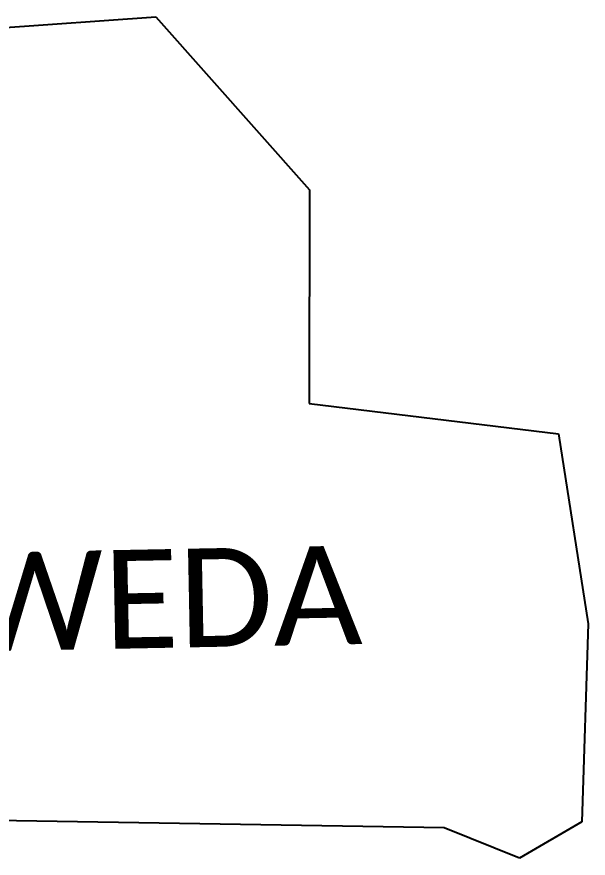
# Model space of a CAD drawing. Header units: metres. Extents: x 261896 to 262393, y 2168807 to 2169275.
# Drawn here: x 262190.2 to 262393.1, y 2168964.8 to 2169263.3 of the extents above; entities that cross this region are included whole.
import ezdxf

# ---------------------------------------------------------------- set-up
doc = ezdxf.new("R2010")
doc.units = ezdxf.units.M
doc.layers.add('village', color=3, linetype='Continuous')
doc.layers.add('VILLAGE NAME', color=250, linetype='Continuous')
doc.styles.get("Standard").update_dxf_attribs({"font": 'calibri.ttf'})

msp = doc.modelspace()

# ---------------------------------------------------------------- linework, layer by layer
at = {"color": 3}
msp.add_line((262127.41, 2169255.37), (262239.56, 2169263.3), dxfattribs=at)
at = {"layer": 'village', "color": 3}
for p, q in [((262239.56, 2169263.3), (262294.17, 2169201.96)), ((262294.17, 2169201.96), (262294.02, 2169126.07)), ((262294.02, 2169126.07), (262382.56, 2169115.3)), ((262382.56, 2169115.3), (262393.11, 2169047.88)), ((262393.11, 2169047.88), (262390.89, 2168977.67)), ((262342.01, 2168975.54), (262086.14, 2168979.66)), ((262390.89, 2168977.67), (262368.78, 2168964.8)), ((262368.78, 2168964.8), (262342.01, 2168975.54))]:
    msp.add_line(p, q, dxfattribs=at)

# ---------------------------------------------------------------- texts
at = {"layer": 'VILLAGE NAME'}
msp.add_text('MANGALWEDA', height=35, rotation=1.1028, dxfattribs=at).set_placement((261970.55, 2169034.18))

doc.saveas('drawing.dxf')
